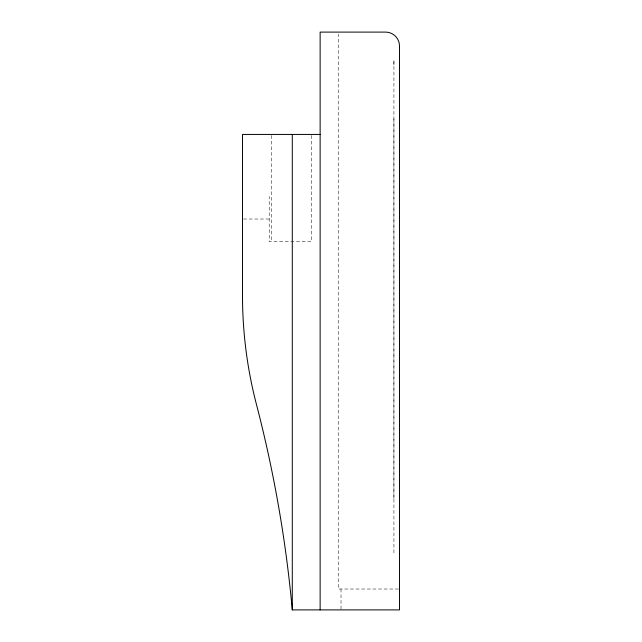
<?xml version="1.0" encoding="UTF-8"?>
<svg xmlns="http://www.w3.org/2000/svg" width="642" height="642" viewBox="0 0 642 642"><rect width="100%" height="100%" fill="white"/><g stroke="black" fill="none" stroke-linecap="round" stroke-linejoin="round"><path stroke-width="0.48" stroke-dasharray="3.21 2.41" d="M393.923 498.513L393.923 116.314M243.495 219.018L269.215 219.018M398.505 589.019L338.23 589.019L338.23 34.106M393.923 64.77L393.923 59.947L393.923 554.207M341.014 589.019L341.014 609.9M311.434 135.438L311.434 241.641L269.215 241.641L269.215 196.388M271.751 135.438L271.751 241.641"/><path stroke-width="0.96" d="M320.133 134.435L242.507 134.435L242.507 295.561A432.034 432.034 0 0 0 256.431 404.356A1276.007 1276.007 0 0 1 292.287 609.9L399.493 609.9L399.493 46.023A13.923 13.923 0 0 0 385.569 32.1L320.133 32.1L320.133 609.9M292.287 134.435L292.287 609.9"/></g></svg>
